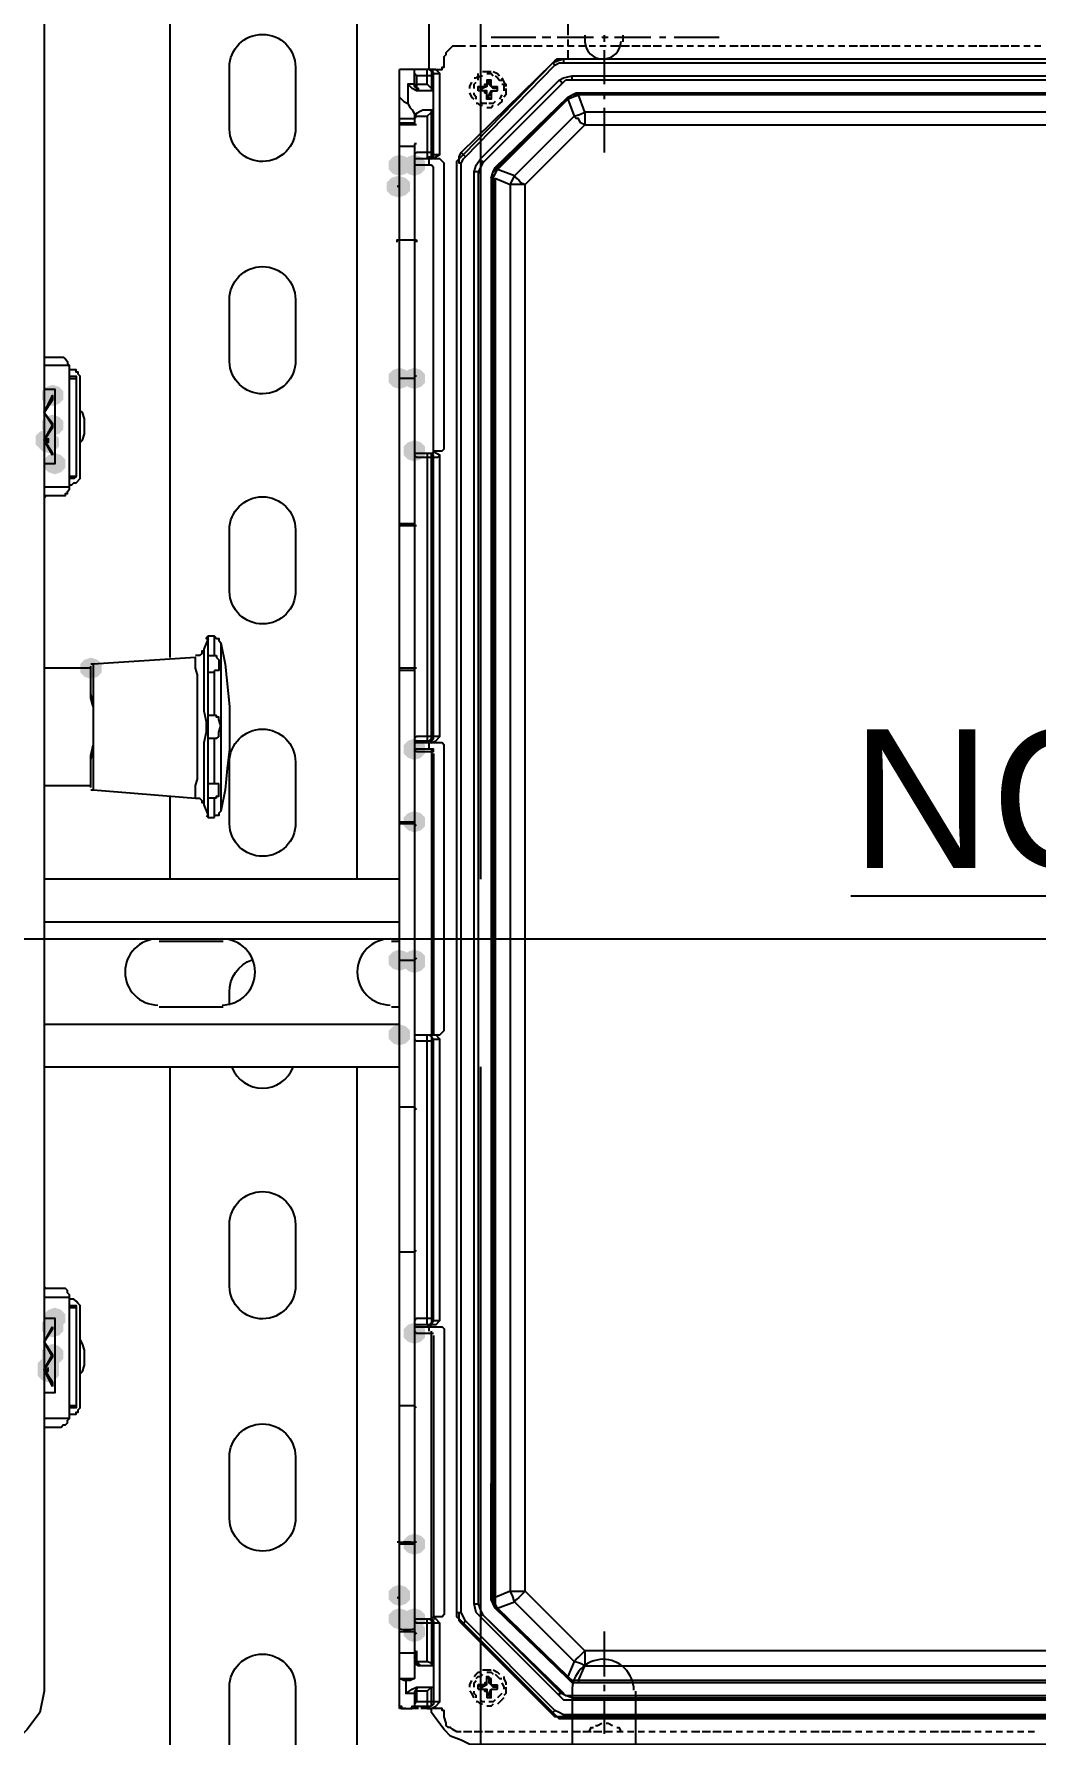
# Model space of a CAD drawing. Header units: feet. Extents: x -18 to 2540, y -48 to 1440.
# Drawn here: x 2078.627 to 2079.881, y 1384.544 to 1386.673 of the extents above; entities that cross this region are included whole.
import ezdxf
from ezdxf.enums import TextEntityAlignment as Align

# ---------------------------------------------------------------- set-up
doc = ezdxf.new("R2018")
doc.units = ezdxf.units.FT
doc.header["$MEASUREMENT"] = 0
for name, color, linetype in [('G-ANNO-TEXT', 1, 'Continuous'), ('PDF8_LP_OBJ-Hidden', 7, 'Continuous'), ('PDF8_LP_OBJ-Misc', 7, 'Continuous')]:
    doc.layers.add(name, color=color, linetype=linetype)
doc.styles.add('NEI-A', font='arial.ttf')

# ---------------------------------------------------------------- blocks, each defined once
blk = doc.blocks.new('DETAIL_TITLE')
at = {"style": 'NEI-A', "flags": 8}
blk.add_attdef('#', text='', height=0.25, dxfattribs=at).set_placement((0.5922, -0.5109), align=Align.MIDDLE_CENTER)
at = {"lineweight": 30, "flags": 104}
blk.add_attdef('DETAIL_TITLE', text='', height=0.25, dxfattribs=at).set_placement((0.9099, -0.52514), align=Align.BOTTOM_LEFT)
at = {"style": 'NEI-A'}
for tag, p in [('SCALE:', (0.93865, -0.73792)), ('1"_=_', (1.5474, -0.73792))]:
    blk.add_attdef(tag, text='', height=0.1094, dxfattribs=at).set_placement(p, align=Align.BOTTOM_LEFT)

msp = doc.modelspace()

# ---------------------------------------------------------------- hatches: boundary and pattern name
at = {"layer": 'PDF8_LP_OBJ-Misc', "transparency": 33554559}
for points in [[(2079.084073, 1386.521791), (2079.076072, 1386.519123), (2079.070737, 1386.513789), (2079.070737, 1386.503121), (2079.076072, 1386.497786), (2079.084073, 1386.495119), (2079.092075, 1386.497786), (2079.097409, 1386.503121), (2079.097409, 1386.513789), (2079.092075, 1386.519123)], [(2079.102743, 1386.521791), (2079.094742, 1386.519123), (2079.089408, 1386.513789), (2079.089408, 1386.503121), (2079.094742, 1386.497786), (2079.102743, 1386.495119), (2079.110745, 1386.497786), (2079.116079, 1386.503121), (2079.116079, 1386.513789), (2079.110745, 1386.519123)], [(2079.081406, 1386.495119), (2079.073405, 1386.492452), (2079.06807, 1386.487118), (2079.06807, 1386.476449), (2079.073405, 1386.471115), (2079.081406, 1386.468447), (2079.089408, 1386.471115), (2079.094742, 1386.476449), (2079.094742, 1386.487118), (2079.089408, 1386.492452)], [(2079.084073, 1386.495119), (2079.076072, 1386.492452), (2079.070737, 1386.487118), (2079.070737, 1386.476449), (2079.076072, 1386.471115), (2079.084073, 1386.468447), (2079.092075, 1386.471115), (2079.097409, 1386.476449), (2079.097409, 1386.487118), (2079.092075, 1386.492452)], [(2079.084073, 1386.255074), (2079.076072, 1386.252407), (2079.070737, 1386.247073), (2079.070737, 1386.236404), (2079.076072, 1386.23107), (2079.084073, 1386.228403), (2079.092075, 1386.23107), (2079.097409, 1386.236404), (2079.097409, 1386.247073), (2079.092075, 1386.252407)], [(2079.102743, 1386.255074), (2079.094742, 1386.252407), (2079.089408, 1386.247073), (2079.089408, 1386.236404), (2079.094742, 1386.23107), (2079.102743, 1386.228403), (2079.110745, 1386.23107), (2079.116079, 1386.236404), (2079.116079, 1386.247073), (2079.110745, 1386.252407)], [(2078.649922, 1386.233737), (2078.64192, 1386.23107), (2078.636586, 1386.225736), (2078.636586, 1386.215067), (2078.64192, 1386.209733), (2078.649922, 1386.207065), (2078.657923, 1386.209733), (2078.663257, 1386.215067), (2078.663257, 1386.225736), (2078.657923, 1386.23107)], [(2078.64192, 1386.177727), (2078.633919, 1386.175059), (2078.628584, 1386.169725), (2078.628584, 1386.159056), (2078.633919, 1386.153722), (2078.64192, 1386.151055), (2078.649922, 1386.153722), (2078.655256, 1386.159056), (2078.655256, 1386.169725), (2078.649922, 1386.175059)], [(2078.649922, 1386.196397), (2078.64192, 1386.19373), (2078.636586, 1386.188395), (2078.636586, 1386.177727), (2078.64192, 1386.172392), (2078.649922, 1386.169725), (2078.657923, 1386.172392), (2078.663257, 1386.177727), (2078.663257, 1386.188395), (2078.657923, 1386.19373)], [(2078.644587, 1386.175059), (2078.636586, 1386.172392), (2078.631251, 1386.167058), (2078.631251, 1386.156389), (2078.636586, 1386.151055), (2078.644587, 1386.148388), (2078.652589, 1386.151055), (2078.657923, 1386.156389), (2078.657923, 1386.167058), (2078.652589, 1386.172392)], [(2079.102743, 1386.164391), (2079.094742, 1386.161724), (2079.089408, 1386.156389), (2079.089408, 1386.145721), (2079.094742, 1386.140386), (2079.102743, 1386.137719), (2079.110745, 1386.140386), (2079.116079, 1386.145721), (2079.116079, 1386.156389), (2079.110745, 1386.161724)], [(2078.652589, 1386.148388), (2078.644587, 1386.145721), (2078.639253, 1386.140386), (2078.639253, 1386.129718), (2078.644587, 1386.124383), (2078.652589, 1386.121716), (2078.66059, 1386.124383), (2078.665925, 1386.129718), (2078.665925, 1386.140386), (2078.66059, 1386.145721)], [(2078.697931, 1385.89234), (2078.689929, 1385.889673), (2078.684595, 1385.884339), (2078.684595, 1385.87367), (2078.689929, 1385.868336), (2078.697931, 1385.865669), (2078.705932, 1385.868336), (2078.711266, 1385.87367), (2078.711266, 1385.884339), (2078.705932, 1385.889673)], [(2079.102743, 1385.790988), (2079.094742, 1385.788321), (2079.089408, 1385.782986), (2079.089408, 1385.772318), (2079.094742, 1385.766984), (2079.102743, 1385.764316), (2079.110745, 1385.766984), (2079.116079, 1385.772318), (2079.116079, 1385.782986), (2079.110745, 1385.788321)], [(2079.102743, 1385.700304), (2079.094742, 1385.697637), (2079.089408, 1385.692303), (2079.089408, 1385.681634), (2079.094742, 1385.6763), (2079.102743, 1385.673633), (2079.110745, 1385.6763), (2079.116079, 1385.681634), (2079.116079, 1385.692303), (2079.110745, 1385.697637)], [(2079.084073, 1385.526939), (2079.076072, 1385.524272), (2079.070737, 1385.518937), (2079.070737, 1385.508269), (2079.076072, 1385.502934), (2079.084073, 1385.500267), (2079.092075, 1385.502934), (2079.097409, 1385.508269), (2079.097409, 1385.518937), (2079.092075, 1385.524272)], [(2079.102743, 1385.526939), (2079.094742, 1385.524272), (2079.089408, 1385.518937), (2079.089408, 1385.508269), (2079.094742, 1385.502934), (2079.102743, 1385.500267), (2079.110745, 1385.502934), (2079.116079, 1385.508269), (2079.116079, 1385.518937), (2079.110745, 1385.524272)], [(2079.102743, 1385.524272), (2079.094742, 1385.521604), (2079.089408, 1385.51627), (2079.089408, 1385.505602), (2079.094742, 1385.500267), (2079.102743, 1385.4976), (2079.110745, 1385.500267), (2079.116079, 1385.505602), (2079.116079, 1385.51627), (2079.110745, 1385.521604)], [(2079.084073, 1385.433588), (2079.076072, 1385.430921), (2079.070737, 1385.425587), (2079.070737, 1385.414918), (2079.076072, 1385.409584), (2079.084073, 1385.406916), (2079.092075, 1385.409584), (2079.097409, 1385.414918), (2079.097409, 1385.425587), (2079.092075, 1385.430921)], [(2078.652589, 1385.078855), (2078.644587, 1385.076188), (2078.639253, 1385.070854), (2078.639253, 1385.060185), (2078.644587, 1385.054851), (2078.652589, 1385.052184), (2078.66059, 1385.054851), (2078.665925, 1385.060185), (2078.665925, 1385.070854), (2078.66059, 1385.076188)], [(2078.649922, 1385.068187), (2078.64192, 1385.06552), (2078.636586, 1385.060185), (2078.636586, 1385.049517), (2078.64192, 1385.044182), (2078.649922, 1385.041515), (2078.657923, 1385.044182), (2078.663257, 1385.049517), (2078.663257, 1385.060185), (2078.657923, 1385.06552)], [(2079.102743, 1385.060185), (2079.094742, 1385.057518), (2079.089408, 1385.052184), (2079.089408, 1385.041515), (2079.094742, 1385.036181), (2079.102743, 1385.033514), (2079.110745, 1385.036181), (2079.116079, 1385.041515), (2079.116079, 1385.052184), (2079.110745, 1385.057518)], [(2078.649922, 1385.033514), (2078.64192, 1385.030846), (2078.636586, 1385.025512), (2078.636586, 1385.014844), (2078.64192, 1385.009509), (2078.649922, 1385.006842), (2078.657923, 1385.009509), (2078.663257, 1385.014844), (2078.663257, 1385.025512), (2078.657923, 1385.030846)], [(2078.644587, 1385.017511), (2078.636586, 1385.014844), (2078.631251, 1385.009509), (2078.631251, 1384.998841), (2078.636586, 1384.993506), (2078.644587, 1384.990839), (2078.652589, 1384.993506), (2078.657923, 1384.998841), (2078.657923, 1385.009509), (2078.652589, 1385.014844)], [(2078.644587, 1385.012176), (2078.636586, 1385.009509), (2078.631251, 1385.004175), (2078.631251, 1384.993506), (2078.636586, 1384.988172), (2078.644587, 1384.985505), (2078.652589, 1384.988172), (2078.657923, 1384.993506), (2078.657923, 1385.004175), (2078.652589, 1385.009509)], [(2079.102743, 1384.796136), (2079.094742, 1384.793469), (2079.089408, 1384.788135), (2079.089408, 1384.777466), (2079.094742, 1384.772132), (2079.102743, 1384.769465), (2079.110745, 1384.772132), (2079.116079, 1384.777466), (2079.116079, 1384.788135), (2079.110745, 1384.793469)], [(2079.084073, 1384.732124), (2079.076072, 1384.729457), (2079.070737, 1384.724123), (2079.070737, 1384.713454), (2079.076072, 1384.70812), (2079.084073, 1384.705453), (2079.092075, 1384.70812), (2079.097409, 1384.713454), (2079.097409, 1384.724123), (2079.092075, 1384.729457)], [(2079.084073, 1384.702785), (2079.076072, 1384.700118), (2079.070737, 1384.694784), (2079.070737, 1384.684115), (2079.076072, 1384.678781), (2079.084073, 1384.676114), (2079.092075, 1384.678781), (2079.097409, 1384.684115), (2079.097409, 1384.694784), (2079.092075, 1384.700118)], [(2079.102743, 1384.702785), (2079.094742, 1384.700118), (2079.089408, 1384.694784), (2079.089408, 1384.684115), (2079.094742, 1384.678781), (2079.102743, 1384.676114), (2079.110745, 1384.678781), (2079.116079, 1384.684115), (2079.116079, 1384.694784), (2079.110745, 1384.700118)], [(2079.102743, 1384.686782), (2079.094742, 1384.684115), (2079.089408, 1384.678781), (2079.089408, 1384.668112), (2079.094742, 1384.662778), (2079.102743, 1384.660111), (2079.110745, 1384.662778), (2079.116079, 1384.668112), (2079.116079, 1384.678781), (2079.110745, 1384.684115)]]:
    msp.add_hatch(color=256, dxfattribs=at).paths.add_polyline_path(points)

# ---------------------------------------------------------------- linework, layer by layer
at = {"color": 1}
for points in [[(2078.82189, 1394.026875), (2078.87662, 1393.847166), (2079.194576, 1393.70392), (2079.752302, 1393.852375), (2080.375182, 1393.993017), (2080.854723, 1393.933114), (2081.162254, 1393.263764), (2081.193833, 1392.580467), (2081.193909, 1391.554427), (2081.18071, 1389.578625), (2081.17407, 1387.539508), (2081.113792, 1386.481976), (2081.011185, 1386.187473)], [(2078.914954, 1394.023798), (2078.96714, 1393.847786), (2079.215024, 1393.776078), (2079.580328, 1393.828229), (2080.056527, 1393.912976), (2080.46097, 1393.965128), (2080.695808, 1393.984685), (2080.89803, 1393.939052), (2081.015449, 1393.776078), (2081.080682, 1393.430572), (2081.119822, 1391.976842), (2081.118463, 1390.35157), (2081.128802, 1387.971109), (2081.191396, 1386.897286), (2081.11837, 1386.459416), (2081.003614, 1386.209205), (2080.992305, 1386.209241)]]:
    msp.add_spline(points, degree=3, dxfattribs=at)
at = {"layer": 'PDF8_LP_OBJ-Hidden', "lineweight": 25}
for p, q in [((2079.193427, 1386.601806), (2079.182758, 1386.601806)), ((2079.193427, 1384.606768), (2079.182758, 1384.606768)), ((2079.198761, 1384.614769), (2079.193427, 1384.614769)), ((2079.193427, 1384.601433), (2079.193427, 1384.590765)), ((2079.196094, 1384.617436), (2079.196094, 1384.609435)), ((2079.198761, 1384.590765), (2079.198761, 1384.601433))]:
    msp.add_line(p, q, dxfattribs=at)
for points in [[(2079.337454, 1386.716494), (2079.324118, 1386.716494), (2079.316116, 1386.713826), (2079.310782, 1386.711159), (2079.305448, 1386.705825), (2079.300114, 1386.700491), (2079.297446, 1386.695156), (2079.294779, 1386.687155), (2079.294779, 1386.671152)], [(2079.294779, 1386.665817), (2079.294779, 1386.657816), (2079.302781, 1386.657816)], [(2079.121414, 1386.628477), (2079.137417, 1386.628477), (2079.137417, 1386.631144), (2079.140084, 1386.631144), (2079.140084, 1386.64448), (2079.142751, 1386.647147), (2079.142751, 1386.649814), (2079.148085, 1386.655149), (2079.150752, 1386.657816), (2079.166755, 1386.657816)], [(2079.17209, 1386.657816), (2079.180091, 1386.657816)], [(2079.185426, 1386.657816), (2079.193427, 1386.657816)], [(2079.198761, 1386.657816), (2079.20943, 1386.657816)], [(2079.212097, 1386.657816), (2079.222766, 1386.657816)], [(2079.225433, 1386.657816), (2079.236102, 1386.657816)], [(2079.238769, 1386.657816), (2079.249437, 1386.657816)], [(2079.252105, 1386.657816), (2079.262773, 1386.657816)], [(2079.268108, 1386.657816), (2079.276109, 1386.657816)], [(2079.281443, 1386.657816), (2079.289445, 1386.657816)], [(2079.294779, 1386.652482), (2079.294779, 1386.641813)], [(2079.308115, 1386.657816), (2079.316116, 1386.657816)], [(2079.321451, 1386.657816), (2079.329452, 1386.657816)], [(2079.334787, 1386.657816), (2079.342788, 1386.657816)], [(2079.348122, 1386.657816), (2079.358791, 1386.657816)], [(2079.361458, 1386.657816), (2079.372127, 1386.657816)], [(2079.374794, 1386.657816), (2079.385463, 1386.657816)], [(2079.38813, 1386.657816), (2079.398799, 1386.657816)], [(2079.401466, 1386.657816), (2079.412134, 1386.657816)], [(2079.417469, 1386.657816), (2079.42547, 1386.657816)], [(2079.430805, 1386.657816), (2079.438806, 1386.657816)], [(2079.44414, 1386.657816), (2079.452142, 1386.657816)], [(2079.457476, 1386.657816), (2079.465478, 1386.657816)], [(2079.470812, 1386.657816), (2079.478813, 1386.657816)], [(2079.484148, 1386.657816), (2079.492149, 1386.657816)], [(2079.497484, 1386.657816), (2079.508152, 1386.657816)], [(2079.510819, 1386.657816), (2079.521488, 1386.657816)], [(2079.524155, 1386.657816), (2079.534824, 1386.657816)], [(2079.537491, 1386.657816), (2079.54816, 1386.657816)], [(2079.550827, 1386.657816), (2079.561495, 1386.657816)], [(2079.56683, 1386.657816), (2079.574831, 1386.657816)], [(2079.580166, 1386.657816), (2079.588167, 1386.657816)], [(2079.593501, 1386.657816), (2079.601503, 1386.657816)], [(2079.606837, 1386.657816), (2079.614839, 1386.657816)], [(2079.620173, 1386.657816), (2079.628175, 1386.657816)], [(2079.633509, 1386.657816), (2079.64151, 1386.657816)], [(2079.646845, 1386.657816), (2079.657513, 1386.657816)], [(2079.660181, 1386.657816), (2079.670849, 1386.657816)], [(2079.673516, 1386.657816), (2079.684185, 1386.657816)], [(2079.686852, 1386.657816), (2079.697521, 1386.657816)], [(2079.700188, 1386.657816), (2079.710857, 1386.657816)], [(2079.716191, 1386.657816), (2079.724192, 1386.657816)], [(2079.729527, 1386.657816), (2079.737528, 1386.657816)], [(2079.742863, 1386.657816), (2079.750864, 1386.657816)], [(2079.756198, 1386.657816), (2079.7642, 1386.657816)], [(2079.769534, 1386.657816), (2079.777536, 1386.657816)], [(2079.78287, 1386.657816), (2079.790872, 1386.657816)], [(2079.796206, 1386.657816), (2079.806874, 1386.657816)], [(2079.809542, 1386.657816), (2079.82021, 1386.657816)], [(2079.822877, 1386.657816), (2079.833546, 1386.657816)], [(2079.836213, 1386.657816), (2079.846882, 1386.657816)], [(2079.849549, 1386.657816), (2079.860218, 1386.657816)], [(2079.865552, 1386.657816), (2079.873554, 1386.657816)], [(2079.878888, 1386.657816), (2079.886889, 1386.657816)], [(2079.177424, 1386.617809), (2079.180091, 1386.617809), (2079.182758, 1386.620476), (2079.182758, 1386.623143)], [(2079.188093, 1386.62581), (2079.198761, 1386.62581)], [(2079.193427, 1386.623143), (2079.198761, 1386.623143), (2079.201428, 1386.620476)], [(2079.201428, 1386.62581), (2079.206763, 1386.623143), (2079.20943, 1386.620476)], [(2079.17209, 1386.604473), (2079.17209, 1386.60714), (2079.174757, 1386.612474)], [(2079.177424, 1386.604473), (2079.177424, 1386.609807), (2079.180091, 1386.612474)], [(2079.182758, 1386.615141), (2079.182758, 1386.617809), (2079.185426, 1386.620476), (2079.188093, 1386.620476)], [(2079.182758, 1386.60714), (2079.193427, 1386.60714), (2079.188093, 1386.604473), (2079.188093, 1386.60714)], [(2079.182758, 1386.601806), (2079.182758, 1386.60714), (2079.185426, 1386.604473), (2079.188093, 1386.604473)], [(2079.185426, 1386.601806), (2079.185426, 1386.604473)], [(2079.19076, 1386.60714), (2079.19076, 1386.609807), (2079.193427, 1386.609807)], [(2079.198761, 1386.591137), (2079.193427, 1386.591137), (2079.193427, 1386.601806), (2079.19076, 1386.599138), (2079.193427, 1386.599138)], [(2079.19076, 1386.599138), (2079.19076, 1386.601806)], [(2079.201428, 1386.60714), (2079.201428, 1386.604473), (2079.198761, 1386.60714), (2079.198761, 1386.615141), (2079.193427, 1386.615141), (2079.193427, 1386.60714)], [(2079.196094, 1386.615141), (2079.196094, 1386.609807)], [(2079.198761, 1386.609807), (2079.196094, 1386.609807), (2079.198761, 1386.60714), (2079.206763, 1386.60714)], [(2079.198761, 1386.601806), (2079.198761, 1386.591137), (2079.196094, 1386.593804), (2079.196094, 1386.596471)], [(2079.198761, 1386.601806), (2079.196094, 1386.596471), (2079.198761, 1386.596471)], [(2079.198761, 1386.601806), (2079.206763, 1386.601806)], [(2079.201428, 1386.601806), (2079.198761, 1386.599138)], [(2079.206763, 1386.604473), (2079.201428, 1386.604473)], [(2079.204096, 1386.620476), (2079.206763, 1386.617809), (2079.20943, 1386.615141), (2079.212097, 1386.615141)], [(2079.206763, 1386.601806), (2079.206763, 1386.60714)], [(2079.212097, 1386.617809), (2079.214764, 1386.612474), (2079.217431, 1386.609807), (2079.217431, 1386.60714)], [(2079.212097, 1386.609807), (2079.214764, 1386.609807), (2079.214764, 1386.601806)], [(2079.217431, 1386.604473), (2079.217431, 1386.596471), (2079.214764, 1386.593804)], [(2079.177424, 1386.591137), (2079.174757, 1386.593804), (2079.17209, 1386.599138)], [(2079.180091, 1386.591137), (2079.180091, 1386.593804), (2079.177424, 1386.596471), (2079.177424, 1386.599138)], [(2079.188093, 1386.583135), (2079.185426, 1386.583135), (2079.182758, 1386.585803), (2079.180091, 1386.585803)], [(2079.193427, 1386.585803), (2079.188093, 1386.585803), (2079.185426, 1386.58847)], [(2079.196094, 1386.593804), (2079.193427, 1386.593804)], [(2079.201428, 1386.583135), (2079.198761, 1386.580468), (2079.193427, 1386.580468)], [(2079.204096, 1386.58847), (2079.201428, 1386.585803), (2079.196094, 1386.585803)], [(2079.212097, 1386.591137), (2079.212097, 1386.58847), (2079.20943, 1386.585803), (2079.206763, 1386.583135)], [(2079.212097, 1386.596471), (2079.20943, 1386.591137)], [(2079.177424, 1384.617436), (2079.180091, 1384.620103), (2079.182758, 1384.622771), (2079.185426, 1384.622771)], [(2079.188093, 1384.625438), (2079.198761, 1384.625438)], [(2079.193427, 1384.622771), (2079.198761, 1384.622771), (2079.201428, 1384.620103)], [(2079.201428, 1384.625438), (2079.206763, 1384.622771), (2079.20943, 1384.620103)], [(2079.17209, 1384.6041), (2079.17209, 1384.606768), (2079.174757, 1384.612102)], [(2079.177424, 1384.6041), (2079.177424, 1384.609435), (2079.180091, 1384.612102)], [(2079.180091, 1384.614769), (2079.182758, 1384.617436), (2079.185426, 1384.617436), (2079.188093, 1384.620103)], [(2079.182758, 1384.601433), (2079.182758, 1384.606768), (2079.185426, 1384.6041)], [(2079.182758, 1384.601433), (2079.193427, 1384.601433), (2079.19076, 1384.598766), (2079.193427, 1384.598766)], [(2079.185426, 1384.601433), (2079.185426, 1384.6041), (2079.188093, 1384.6041)], [(2079.193427, 1384.606768), (2079.188093, 1384.6041), (2079.188093, 1384.606768), (2079.19076, 1384.606768)], [(2079.193427, 1384.609435), (2079.19076, 1384.609435), (2079.19076, 1384.606768)], [(2079.19076, 1384.598766), (2079.19076, 1384.601433)], [(2079.193427, 1384.606768), (2079.193427, 1384.617436), (2079.196094, 1384.617436)], [(2079.198761, 1384.609435), (2079.196094, 1384.609435), (2079.198761, 1384.606768), (2079.206763, 1384.606768)], [(2079.198761, 1384.596099), (2079.196094, 1384.596099), (2079.198761, 1384.601433)], [(2079.201428, 1384.606768), (2079.201428, 1384.6041), (2079.198761, 1384.606768), (2079.198761, 1384.614769)], [(2079.198761, 1384.601433), (2079.206763, 1384.601433)], [(2079.206763, 1384.6041), (2079.201428, 1384.6041)], [(2079.204096, 1384.620103), (2079.206763, 1384.617436), (2079.20943, 1384.614769), (2079.212097, 1384.614769)], [(2079.206763, 1384.601433), (2079.206763, 1384.606768)], [(2079.212097, 1384.609435), (2079.214764, 1384.6041), (2079.214764, 1384.601433)], [(2079.214764, 1384.617436), (2079.214764, 1384.614769), (2079.217431, 1384.609435), (2079.217431, 1384.606768)], [(2079.217431, 1384.6041), (2079.217431, 1384.596099), (2079.214764, 1384.593432)], [(2079.177424, 1384.590765), (2079.174757, 1384.596099), (2079.17209, 1384.598766)], [(2079.180091, 1384.590765), (2079.180091, 1384.593432), (2079.177424, 1384.596099), (2079.177424, 1384.598766)], [(2079.188093, 1384.582763), (2079.185426, 1384.582763), (2079.182758, 1384.58543), (2079.180091, 1384.58543)], [(2079.19076, 1384.58543), (2079.188093, 1384.58543), (2079.185426, 1384.588097)], [(2079.196094, 1384.596099), (2079.196094, 1384.593432), (2079.198761, 1384.590765), (2079.193427, 1384.590765)], [(2079.196094, 1384.593432), (2079.193427, 1384.593432)], [(2079.201428, 1384.582763), (2079.198761, 1384.580096), (2079.193427, 1384.580096)], [(2079.204096, 1384.588097), (2079.201428, 1384.58543), (2079.196094, 1384.58543)], [(2079.212097, 1384.596099), (2079.206763, 1384.590765)], [(2079.214764, 1384.590765), (2079.212097, 1384.588097), (2079.206763, 1384.582763)], [(2079.092075, 1384.577429), (2079.084073, 1384.577429)], [(2079.108078, 1384.577429), (2079.097409, 1384.577429)], [(2079.121414, 1384.577429), (2079.110745, 1384.577429)], [(2079.161421, 1384.54809), (2079.156087, 1384.54809), (2079.150752, 1384.550757), (2079.148085, 1384.553424), (2079.145418, 1384.553424), (2079.142751, 1384.556091), (2079.142751, 1384.558759), (2079.140084, 1384.56676), (2079.140084, 1384.574762), (2079.137417, 1384.574762), (2079.137417, 1384.577429), (2079.124081, 1384.577429)], [(2079.329452, 1384.556091), (2079.332119, 1384.556091), (2079.337454, 1384.558759)], [(2079.342788, 1384.558759), (2079.345455, 1384.558759), (2079.35079, 1384.556091)], [(2079.174757, 1384.54809), (2079.164088, 1384.54809)], [(2079.188093, 1384.54809), (2079.177424, 1384.54809)], [(2079.201428, 1384.54809), (2079.19076, 1384.54809)], [(2079.214764, 1384.54809), (2079.206763, 1384.54809)], [(2079.2281, 1384.54809), (2079.220099, 1384.54809)], [(2079.241436, 1384.54809), (2079.233434, 1384.54809)], [(2079.254772, 1384.54809), (2079.24677, 1384.54809)], [(2079.268108, 1384.54809), (2079.260106, 1384.54809)], [(2079.281443, 1384.54809), (2079.273442, 1384.54809)], [(2079.294779, 1384.54809), (2079.286778, 1384.54809)], [(2079.310782, 1384.54809), (2079.300114, 1384.54809)], [(2079.324118, 1384.54809), (2079.313449, 1384.54809)], [(2079.321451, 1384.54809), (2079.324118, 1384.553424), (2079.326785, 1384.553424)], [(2079.337454, 1384.54809), (2079.326785, 1384.54809)], [(2079.35079, 1384.54809), (2079.340121, 1384.54809)], [(2079.356124, 1384.553424), (2079.358791, 1384.553424), (2079.361458, 1384.54809)], [(2079.364125, 1384.54809), (2079.356124, 1384.54809)], [(2079.377461, 1384.54809), (2079.36946, 1384.54809)], [(2079.390797, 1384.54809), (2079.382796, 1384.54809)], [(2079.404133, 1384.54809), (2079.396131, 1384.54809)], [(2079.417469, 1384.54809), (2079.409467, 1384.54809)], [(2079.430805, 1384.54809), (2079.422803, 1384.54809)], [(2079.44414, 1384.54809), (2079.436139, 1384.54809)], [(2079.460143, 1384.54809), (2079.449475, 1384.54809)], [(2079.473479, 1384.54809), (2079.46281, 1384.54809)], [(2079.486815, 1384.54809), (2079.476146, 1384.54809)], [(2079.500151, 1384.54809), (2079.489482, 1384.54809)], [(2079.513487, 1384.54809), (2079.505485, 1384.54809)], [(2079.526822, 1384.54809), (2079.518821, 1384.54809)], [(2079.540158, 1384.54809), (2079.532157, 1384.54809)], [(2079.553494, 1384.54809), (2079.545493, 1384.54809)], [(2079.56683, 1384.54809), (2079.558828, 1384.54809)], [(2079.580166, 1384.54809), (2079.572164, 1384.54809)], [(2079.593501, 1384.54809), (2079.5855, 1384.54809)], [(2079.609504, 1384.54809), (2079.598836, 1384.54809)], [(2079.62284, 1384.54809), (2079.612172, 1384.54809)], [(2079.636176, 1384.54809), (2079.625507, 1384.54809)], [(2079.649512, 1384.54809), (2079.638843, 1384.54809)], [(2079.662848, 1384.54809), (2079.654846, 1384.54809)], [(2079.676184, 1384.54809), (2079.668182, 1384.54809)], [(2079.689519, 1384.54809), (2079.681518, 1384.54809)], [(2079.702855, 1384.54809), (2079.694854, 1384.54809)], [(2079.716191, 1384.54809), (2079.708189, 1384.54809)], [(2079.729527, 1384.54809), (2079.721525, 1384.54809)], [(2079.742863, 1384.54809), (2079.734861, 1384.54809)], [(2079.758866, 1384.54809), (2079.748197, 1384.54809)], [(2079.772201, 1384.54809), (2079.761533, 1384.54809)], [(2079.785537, 1384.54809), (2079.774869, 1384.54809)], [(2079.798873, 1384.54809), (2079.788204, 1384.54809)], [(2079.812209, 1384.54809), (2079.804207, 1384.54809)], [(2079.825545, 1384.54809), (2079.817543, 1384.54809)], [(2079.83888, 1384.54809), (2079.830879, 1384.54809)], [(2079.852216, 1384.54809), (2079.844215, 1384.54809)], [(2079.865552, 1384.54809), (2079.857551, 1384.54809)], [(2079.878888, 1384.54809), (2079.870886, 1384.54809)]]:
    msp.add_lwpolyline(points, dxfattribs=at)
at = {"layer": 'PDF8_LP_OBJ-Misc', "lineweight": 25}
for p, q in [((2079.084073, 1384.577429), (2079.084073, 1386.628477)), ((2079.129415, 1386.628477), (2079.084073, 1386.628477)), ((2079.124081, 1386.62581), (2079.124081, 1386.601806)), ((2079.281443, 1386.641813), (2080.849735, 1386.641813)), ((2080.839067, 1386.615141), (2079.292112, 1386.615141)), ((2079.105411, 1386.559131), (2079.084073, 1386.559131)), ((2079.156087, 1384.692117), (2079.156087, 1386.513789)), ((2078.649922, 1386.185728), (2078.649922, 1386.180394)), ((2079.118746, 1386.148388), (2079.118746, 1385.785654)), ((2078.844625, 1385.895007), (2078.855293, 1385.895007)), ((2078.852626, 1385.820327), (2078.852626, 1385.876337)), ((2078.855293, 1385.790988), (2078.844625, 1385.790988)), ((2078.697931, 1385.729643), (2078.697931, 1385.769651)), ((2078.855293, 1385.716307), (2078.844625, 1385.716307)), ((2079.129415, 1385.057518), (2079.102743, 1385.057518)), ((2079.124081, 1384.686782), (2079.124081, 1384.630772)), ((2079.124081, 1384.580096), (2079.124081, 1384.6041)), ((2079.118746, 1384.598766), (2079.118746, 1384.577429))]:
    msp.add_line(p, q, dxfattribs=at)
for points in [[(2078.796616, 1388.220774), (2078.796616, 1385.89234)], [(2079.031326, 1385.614955), (2079.031326, 1388.220774)], [(2078.639253, 1386.740498), (2078.639253, 1384.598766), (2078.633919, 1384.572094), (2078.617916, 1384.550757), (2078.609914, 1384.542756), (2078.596578, 1384.537421), (2078.58591, 1384.532087), (2076.79891, 1384.532087), (2076.788242, 1384.537421), (2076.774906, 1384.542756), (2076.766905, 1384.550757), (2076.758903, 1384.561426), (2076.750902, 1384.572094), (2076.750902, 1384.577429)], [(2079.121414, 1386.628477), (2079.121414, 1386.740498)], [(2081.012432, 1386.740498), (2081.012432, 1384.598766), (2081.007098, 1384.572094), (2080.991095, 1384.550757), (2080.983093, 1384.542756), (2080.969758, 1384.537421), (2080.959089, 1384.532087), (2079.17209, 1384.532087), (2079.161421, 1384.537421), (2079.148085, 1384.542756), (2079.140084, 1384.550757), (2079.132082, 1384.561426), (2079.124081, 1384.572094), (2079.124081, 1384.577429)], [(2079.186021, 1385.614955), (2079.186021, 1386.740498)], [(2079.254772, 1386.668485), (2079.198761, 1386.668485)], [(2079.273442, 1386.668485), (2079.262773, 1386.668485)], [(2079.326785, 1386.668485), (2079.281443, 1386.668485)], [(2079.345455, 1386.668485), (2079.337454, 1386.668485)], [(2079.340121, 1386.671152), (2079.340121, 1386.66315)], [(2079.398799, 1386.668485), (2079.353457, 1386.668485)], [(2079.364125, 1386.66315), (2079.364125, 1386.671152)], [(2079.417469, 1386.668485), (2079.409467, 1386.668485)], [(2079.484148, 1386.668485), (2079.428137, 1386.668485)], [(2079.340121, 1386.652482), (2079.340121, 1386.609807)], [(2079.108078, 1386.601806), (2079.108078, 1386.604473), (2079.105411, 1386.604473), (2079.102743, 1386.60714), (2079.102743, 1386.628477)], [(2079.105411, 1386.620476), (2079.102743, 1386.623143)], [(2079.105411, 1386.609807), (2079.118746, 1386.609807), (2079.118746, 1386.628477)], [(2079.121414, 1386.628477), (2079.124081, 1386.62581)], [(2079.124081, 1386.628477), (2079.126748, 1386.623143), (2079.124081, 1386.620476)], [(2079.124081, 1386.516456), (2079.129415, 1386.519123), (2079.134749, 1386.521791), (2079.134749, 1386.623143)], [(2079.126748, 1386.519123), (2079.126748, 1386.623143), (2079.134749, 1386.623143), (2079.129415, 1386.628477)], [(2079.161421, 1386.511122), (2079.164088, 1386.516456), (2079.166755, 1386.519123), (2079.278776, 1386.633811), (2079.284111, 1386.636479), (2080.847068, 1386.636479), (2080.852402, 1386.633811), (2080.85507, 1386.633811), (2080.85507, 1386.636479), (2080.849735, 1386.639146), (2080.841734, 1386.641813)], [(2079.166755, 1386.519123), (2079.161421, 1386.524458), (2079.276109, 1386.636479), (2079.164088, 1386.521791)], [(2079.278776, 1386.633811), (2079.276109, 1386.636479), (2079.281443, 1386.639146), (2079.289445, 1386.641813), (2079.289445, 1386.636479)], [(2079.276109, 1386.636479), (2079.278776, 1386.639146), (2079.281443, 1386.641813)], [(2079.102743, 1386.609807), (2079.094742, 1386.609807), (2079.094742, 1386.585803)], [(2079.126748, 1386.601806), (2079.105411, 1386.601806), (2079.100076, 1386.604473), (2079.094742, 1386.609807)], [(2079.105411, 1386.60714), (2079.102743, 1386.609807)], [(2079.105411, 1386.620476), (2079.105411, 1386.604473), (2079.108078, 1386.601806)], [(2079.124081, 1386.620476), (2079.105411, 1386.620476)], [(2079.124081, 1386.604473), (2079.118746, 1386.609807)], [(2079.300114, 1384.590765), (2079.292112, 1384.593432), (2079.286778, 1384.596099), (2079.284111, 1384.596099), (2079.284111, 1384.593432), (2079.180091, 1384.697451), (2079.177424, 1384.70812), (2079.177424, 1386.500453), (2079.180091, 1386.508455), (2079.185426, 1386.516456), (2079.284111, 1386.615141), (2079.289445, 1386.617809), (2079.300114, 1386.620476), (2080.831065, 1386.620476)], [(2079.286778, 1386.609807), (2079.188093, 1386.511122)], [(2079.284111, 1386.615141), (2079.286778, 1386.612474), (2079.286778, 1386.609807), (2079.292112, 1386.615141)], [(2079.300114, 1386.615141), (2079.300114, 1386.620476)], [(2079.084073, 1386.593804), (2079.08674, 1386.591137), (2079.089408, 1386.58847), (2079.094742, 1386.585803), (2079.097409, 1386.580468), (2079.100076, 1386.577801), (2079.102743, 1386.572467), (2079.102743, 1386.559131)], [(2080.836399, 1386.591137), (2080.831065, 1386.593804), (2080.831065, 1386.596471), (2079.300114, 1386.596471), (2079.294779, 1386.591137), (2079.300114, 1386.593804), (2079.308115, 1386.596471), (2079.305448, 1386.599138), (2080.825731, 1386.599138), (2080.825731, 1386.596471), (2080.831065, 1386.593804)], [(2079.294779, 1386.593804), (2079.300114, 1386.596471), (2079.305448, 1386.599138)], [(2080.825731, 1386.596471), (2080.815062, 1386.575134), (2079.316116, 1386.575134), (2079.308115, 1386.596471)], [(2079.340121, 1386.599138), (2079.340121, 1386.591137)], [(2079.340121, 1386.580468), (2079.340121, 1386.524458)], [(2079.084073, 1386.567132), (2079.102743, 1386.567132)], [(2079.084073, 1386.561798), (2079.102743, 1386.561798)], [(2079.102743, 1386.572467), (2079.113412, 1386.577801), (2079.126748, 1386.577801)], [(2079.102743, 1386.567132), (2079.105411, 1386.5698), (2079.118746, 1386.5698), (2079.124081, 1386.575134)], [(2079.105411, 1386.572467), (2079.102743, 1386.5698)], [(2079.118746, 1386.5698), (2079.118746, 1386.516456), (2079.121414, 1386.519123), (2079.126748, 1386.519123)], [(2079.124081, 1386.516456), (2079.124081, 1386.577801)], [(2079.102743, 1386.535126), (2079.102743, 1384.614769), (2079.097409, 1384.612102), (2079.089408, 1384.612102), (2079.084073, 1384.614769), (2079.102743, 1384.614769)], [(2079.084073, 1386.532459), (2079.102743, 1386.532459)], [(2079.105411, 1386.535126), (2079.102743, 1386.535126)], [(2079.124081, 1386.524458), (2079.105411, 1386.524458), (2079.102743, 1386.521791)], [(2079.124081, 1385.785654), (2079.129415, 1385.788321), (2079.134749, 1385.793655), (2079.134749, 1386.145721), (2079.129415, 1386.148388), (2079.126748, 1386.151055), (2079.137417, 1386.151055), (2079.140084, 1386.153722), (2079.140084, 1386.511122), (2079.137417, 1386.513789), (2079.134749, 1386.516456), (2079.102743, 1386.516456)], [(2079.121414, 1386.508455), (2079.121414, 1386.516456)], [(2079.124081, 1386.524458), (2079.126748, 1386.521791), (2079.134749, 1386.521791)], [(2079.156087, 1386.513789), (2079.158754, 1386.516456)], [(2079.158754, 1386.519123), (2079.161421, 1386.524458)], [(2079.158754, 1386.516456), (2079.164088, 1386.521791)], [(2079.185426, 1386.516456), (2079.185426, 1386.513789), (2079.188093, 1386.513789), (2079.188093, 1386.511122), (2079.185426, 1386.505788), (2079.182758, 1386.500453), (2079.177424, 1386.500453)], [(2079.102743, 1386.148388), (2079.126748, 1386.148388), (2079.126748, 1386.505788), (2079.124081, 1386.508455), (2079.102743, 1386.508455)], [(2079.185426, 1386.505788), (2079.182758, 1386.497786)], [(2079.182758, 1386.497786), (2079.182758, 1384.70812), (2079.185426, 1384.700118)], [(2079.198761, 1386.492452), (2079.201428, 1386.500453), (2079.204096, 1386.505788)], [(2079.201428, 1386.492452), (2079.204096, 1386.497786), (2079.206763, 1386.503121), (2079.206763, 1386.505788), (2079.204096, 1386.503121), (2079.204096, 1386.497786), (2079.201428, 1386.495119), (2079.201428, 1384.710787), (2079.204096, 1384.70812)], [(2079.084073, 1386.481783), (2079.081406, 1386.481783)], [(2079.198761, 1386.492452), (2079.198761, 1384.713454), (2079.201428, 1386.460446)], [(2079.204096, 1386.492452), (2079.222766, 1386.48445), (2079.222766, 1384.724123), (2079.204096, 1384.716121)], [(2079.204096, 1386.492452), (2079.204096, 1384.705453), (2079.206763, 1384.702785), (2079.204096, 1384.70812)], [(2079.081406, 1386.412437), (2079.081406, 1386.415104), (2079.105411, 1386.415104)], [(2079.105411, 1386.415104), (2079.105411, 1386.412437)], [(2078.639253, 1386.26841), (2078.663257, 1386.26841), (2078.665925, 1386.265743), (2078.668592, 1386.263076), (2078.668592, 1386.260409), (2078.671259, 1386.257742)], [(2078.639253, 1386.095045), (2078.665925, 1386.095045), (2078.665925, 1386.097712), (2078.668592, 1386.097712), (2078.668592, 1386.100379), (2078.671259, 1386.103046), (2078.671259, 1386.257742), (2078.639253, 1386.257742)], [(2078.671259, 1386.10838), (2078.673926, 1386.10838), (2078.676593, 1386.111048), (2078.67926, 1386.111048), (2078.684595, 1386.116382), (2078.684595, 1386.244406), (2078.681928, 1386.247073), (2078.681928, 1386.24974), (2078.67926, 1386.24974), (2078.67926, 1386.252407), (2078.671259, 1386.252407)], [(2078.671259, 1386.244406), (2078.67926, 1386.244406), (2078.67926, 1386.119049), (2078.676593, 1386.116382), (2078.671259, 1386.116382)], [(2078.671259, 1386.241739), (2078.67926, 1386.241739)], [(2079.102743, 1386.241739), (2079.084073, 1386.241739)], [(2079.105411, 1386.244406), (2079.102743, 1386.244406)], [(2078.639253, 1386.228403), (2078.652589, 1386.228403), (2078.652589, 1386.135052), (2078.639253, 1386.135052)], [(2078.639253, 1386.199064), (2078.649922, 1386.220401), (2078.649922, 1386.215067), (2078.639253, 1386.199064), (2078.649922, 1386.185728)], [(2078.649922, 1386.183061), (2078.639253, 1386.199064)], [(2078.684595, 1386.161724), (2078.687262, 1386.164391), (2078.689929, 1386.172392), (2078.689929, 1386.191062), (2078.687262, 1386.199064), (2078.684595, 1386.201731)], [(2078.639253, 1386.164391), (2078.649922, 1386.183061)], [(2078.649922, 1386.180394), (2078.639253, 1386.164391), (2078.649922, 1386.148388)], [(2078.649922, 1386.145721), (2078.639253, 1386.164391)], [(2078.649922, 1386.148388), (2078.649922, 1386.145721)], [(2079.102743, 1386.145721), (2079.105411, 1386.143053), (2079.132082, 1386.143053)], [(2079.121414, 1385.785654), (2079.124081, 1385.788321), (2079.126748, 1385.790988), (2079.126748, 1386.145721), (2079.124081, 1386.148388)], [(2079.121414, 1385.788321), (2079.124081, 1385.790988), (2079.124081, 1386.148388)], [(2079.132082, 1386.143053), (2079.134749, 1386.145721)], [(2078.67926, 1386.119049), (2078.671259, 1386.119049)], [(2078.671259, 1386.105713), (2078.639253, 1386.105713)], [(2078.639253, 1386.092377), (2078.64192, 1386.095045)], [(2079.084073, 1386.060371), (2079.102743, 1386.060371)], [(2079.084073, 1386.057704), (2079.105411, 1386.057704)], [(2078.83929, 1385.900342), (2078.836623, 1385.900342), (2078.836623, 1385.897674), (2078.833956, 1385.895007), (2078.828622, 1385.895007)], [(2078.841957, 1385.69497), (2078.844625, 1385.692303), (2078.844625, 1385.919012), (2078.841957, 1385.916345), (2078.844625, 1385.916345), (2078.83929, 1385.903009), (2078.83929, 1385.825661), (2078.841957, 1385.812325), (2078.841957, 1385.798989), (2078.83929, 1385.785654), (2078.83929, 1385.708306), (2078.844625, 1385.69497)], [(2078.852626, 1385.919012), (2078.844625, 1385.919012)], [(2078.852626, 1385.895007), (2078.852626, 1385.919012), (2078.855293, 1385.916345), (2078.85796, 1385.916345), (2078.85796, 1385.913677), (2078.860628, 1385.91101), (2078.860628, 1385.700304)], [(2078.860628, 1385.91101), (2078.865962, 1385.884339), (2078.871296, 1385.830995), (2078.871296, 1385.777652), (2078.868629, 1385.753648), (2078.865962, 1385.726976), (2078.860628, 1385.700304), (2078.85796, 1385.697637), (2078.85796, 1385.69497), (2078.852626, 1385.69497)], [(2078.697931, 1385.879004), (2078.639253, 1385.879004)], [(2078.697931, 1385.726976), (2078.700598, 1385.726976), (2078.828622, 1385.716307), (2078.828622, 1385.73231), (2078.831289, 1385.740312), (2078.831289, 1385.871003), (2078.828622, 1385.879004), (2078.828622, 1385.89234), (2078.700598, 1385.884339), (2078.700598, 1385.726976)], [(2078.700598, 1385.884339), (2078.697931, 1385.884339)], [(2078.700598, 1385.830995), (2078.697931, 1385.841664), (2078.697931, 1385.881672)], [(2078.855293, 1385.895007), (2078.855293, 1385.89234), (2078.85796, 1385.889673), (2078.85796, 1385.876337), (2078.852626, 1385.876337)], [(2079.105411, 1385.879004), (2079.084073, 1385.879004)], [(2078.852626, 1385.87367), (2078.844625, 1385.87367)], [(2079.102743, 1385.876337), (2079.084073, 1385.876337)], [(2078.700598, 1385.833663), (2078.697931, 1385.846998)], [(2078.844625, 1385.820327), (2078.855293, 1385.820327)], [(2078.855293, 1385.790988), (2078.85796, 1385.793655), (2078.85796, 1385.798989), (2078.860628, 1385.806991), (2078.85796, 1385.814992), (2078.85796, 1385.81766), (2078.855293, 1385.81766), (2078.855293, 1385.820327)], [(2079.134749, 1385.793655), (2079.105411, 1385.793655), (2079.102743, 1385.790988)], [(2078.697931, 1385.769651), (2078.700598, 1385.782986)], [(2078.697931, 1385.764316), (2078.700598, 1385.777652)], [(2078.852626, 1385.734978), (2078.852626, 1385.790988)], [(2079.102743, 1385.788321), (2079.121414, 1385.788321)], [(2079.134749, 1385.420252), (2079.140084, 1385.425587), (2079.140084, 1385.782986), (2079.137417, 1385.785654), (2079.102743, 1385.785654)], [(2079.102743, 1385.777652), (2079.105411, 1385.774985), (2079.126748, 1385.774985), (2079.126748, 1385.777652), (2079.102743, 1385.777652)], [(2079.121414, 1385.777652), (2079.121414, 1385.785654)], [(2079.124081, 1385.777652), (2079.124081, 1385.060185), (2079.121414, 1385.057518)], [(2079.126748, 1385.772318), (2079.126748, 1385.420252)], [(2078.639253, 1385.73231), (2078.697931, 1385.73231)], [(2078.844625, 1385.734978), (2078.85796, 1385.734978)], [(2078.855293, 1385.716307), (2078.855293, 1385.718975), (2078.85796, 1385.718975), (2078.85796, 1385.734978)], [(2078.796616, 1385.718975), (2078.796616, 1385.614955)], [(2078.828622, 1385.716307), (2078.833956, 1385.716307), (2078.836623, 1385.71364), (2078.836623, 1385.710973), (2078.83929, 1385.710973)], [(2078.852626, 1385.692303), (2078.852626, 1385.716307)], [(2078.844625, 1385.692303), (2078.852626, 1385.692303)], [(2079.084073, 1385.686969), (2079.102743, 1385.686969)], [(2079.105411, 1385.681634), (2079.102743, 1385.684301), (2079.084073, 1385.684301)], [(2079.084073, 1385.614955), (2078.639253, 1385.614955)], [(2078.639253, 1385.561612), (2079.084073, 1385.561612)], [(2078.78328, 1385.537607), (2078.863295, 1385.537607)], [(2079.074001, 1385.537607), (2079.084073, 1385.537607)], [(2079.105411, 1385.51627), (2079.102743, 1385.513603)], [(2079.084073, 1385.513603), (2079.102743, 1385.513603)], [(2078.863295, 1385.454925), (2078.78328, 1385.454925)], [(2079.084073, 1385.454925), (2079.074001, 1385.454925)], [(2078.639253, 1385.433588), (2079.084073, 1385.433588)], [(2079.102743, 1385.420252), (2079.134749, 1385.420252)], [(2079.124081, 1385.412251), (2079.105411, 1385.412251), (2079.102743, 1385.414918)], [(2079.118746, 1385.057518), (2079.118746, 1385.420252)], [(2079.121414, 1385.420252), (2079.124081, 1385.417585)], [(2079.124081, 1385.417585), (2079.126748, 1385.414918), (2079.124081, 1385.412251)], [(2079.124081, 1385.057518), (2079.126748, 1385.062852), (2079.126748, 1385.414918), (2079.134749, 1385.414918)], [(2079.129415, 1385.057518), (2079.134749, 1385.062852), (2079.134749, 1385.414918), (2079.129415, 1385.420252)], [(2078.639253, 1385.380245), (2079.084073, 1385.380245)], [(2078.796616, 1385.380245), (2078.796616, 1382.718416)], [(2079.031326, 1382.718416), (2079.031326, 1385.380245)], [(2079.186021, 1382.718416), (2079.186021, 1385.380245)], [(2079.102743, 1385.329569), (2079.084073, 1385.329569)], [(2079.102743, 1385.329569), (2079.105411, 1385.326902)], [(2079.102743, 1385.148202), (2079.084073, 1385.148202)], [(2079.102743, 1385.148202), (2079.105411, 1385.150869)], [(2078.64192, 1385.10286), (2078.639253, 1385.105527)], [(2078.639253, 1384.929494), (2078.66059, 1384.929494), (2078.663257, 1384.932161), (2078.665925, 1384.932161), (2078.668592, 1384.934829), (2078.668592, 1384.937496), (2078.671259, 1384.940163), (2078.671259, 1385.094858), (2078.668592, 1385.097526), (2078.668592, 1385.100193), (2078.665925, 1385.10286), (2078.639253, 1385.10286)], [(2078.639253, 1385.092191), (2078.671259, 1385.092191)], [(2078.671259, 1384.945497), (2078.67926, 1384.945497), (2078.67926, 1384.948164), (2078.681928, 1384.948164), (2078.681928, 1384.950832), (2078.684595, 1384.953499), (2078.684595, 1385.081523), (2078.681928, 1385.08419), (2078.67926, 1385.086857), (2078.676593, 1385.089524), (2078.671259, 1385.089524)], [(2078.671259, 1385.081523), (2078.67926, 1385.081523), (2078.67926, 1384.953499), (2078.671259, 1384.953499)], [(2078.671259, 1385.078855), (2078.67926, 1385.078855)], [(2078.639253, 1385.06552), (2078.652589, 1385.06552), (2078.652589, 1384.972169), (2078.639253, 1384.972169)], [(2078.649922, 1384.98017), (2078.639253, 1385.001508), (2078.649922, 1385.020178), (2078.639253, 1385.036181), (2078.649922, 1385.054851)], [(2078.649922, 1385.052184), (2078.639253, 1385.036181)], [(2078.649922, 1385.054851), (2078.649922, 1385.052184)], [(2079.102743, 1385.062852), (2079.105411, 1385.06552), (2079.124081, 1385.06552)], [(2079.102743, 1385.054851), (2079.137417, 1385.054851), (2079.140084, 1385.052184), (2079.140084, 1384.694784), (2079.137417, 1384.692117), (2079.126748, 1384.692117)], [(2079.102743, 1385.049517), (2079.105411, 1385.046849), (2079.126748, 1385.046849)], [(2079.102743, 1384.68945), (2079.124081, 1384.68945), (2079.124081, 1385.049517)], [(2079.121414, 1385.054851), (2079.118746, 1385.057518)], [(2079.121414, 1385.049517), (2079.121414, 1385.054851), (2079.124081, 1385.057518)], [(2079.124081, 1385.06552), (2079.126748, 1385.062852), (2079.134749, 1385.062852)], [(2078.649922, 1385.020178), (2078.649922, 1385.017511), (2078.639253, 1385.036181)], [(2078.684595, 1384.996173), (2078.687262, 1384.998841), (2078.689929, 1385.006842), (2078.689929, 1385.025512), (2078.687262, 1385.033514), (2078.684595, 1385.038848)], [(2079.126748, 1385.044182), (2079.126748, 1384.692117), (2079.124081, 1384.68945), (2079.126748, 1384.686782), (2079.126748, 1384.582763), (2079.124081, 1384.580096)], [(2078.649922, 1385.017511), (2078.639253, 1385.001508), (2078.649922, 1384.985505), (2078.649922, 1384.98017)], [(2078.644587, 1385.001508), (2078.64192, 1385.001508), (2078.64192, 1384.998841), (2078.644587, 1384.998841)], [(2078.644587, 1384.998841), (2078.644587, 1385.004175)], [(2078.67926, 1384.956166), (2078.671259, 1384.956166)], [(2079.102743, 1384.956166), (2079.084073, 1384.956166)], [(2079.105411, 1384.953499), (2079.102743, 1384.956166)], [(2078.671259, 1384.940163), (2078.639253, 1384.940163)], [(2079.084073, 1384.785467), (2079.081406, 1384.785467)], [(2079.102743, 1384.7828), (2079.084073, 1384.7828)], [(2079.105411, 1384.785467), (2079.102743, 1384.785467)], [(2079.081406, 1384.716121), (2079.084073, 1384.716121)], [(2079.177424, 1384.70812), (2079.182758, 1384.70812)], [(2079.201428, 1384.716121), (2079.198761, 1384.713454)], [(2079.204096, 1384.702785), (2079.201428, 1384.70812), (2079.198761, 1384.713454)], [(2079.134749, 1384.684115), (2079.105411, 1384.684115), (2079.102743, 1384.686782)], [(2079.105411, 1384.636106), (2079.118746, 1384.636106), (2079.118746, 1384.68945)], [(2079.118746, 1384.577429), (2079.124081, 1384.577429), (2079.129415, 1384.580096), (2079.134749, 1384.58543), (2079.134749, 1384.684115), (2079.129415, 1384.68945), (2079.126748, 1384.68945)], [(2079.121414, 1384.68945), (2079.124081, 1384.686782)], [(2079.156087, 1384.697451), (2079.161421, 1384.697451)], [(2079.158754, 1384.68945), (2079.156087, 1384.692117)], [(2079.161421, 1384.684115), (2079.158754, 1384.686782), (2079.158754, 1384.697451)], [(2079.158754, 1384.68945), (2079.164088, 1384.684115), (2079.166755, 1384.686782)], [(2079.185426, 1384.700118), (2079.188093, 1384.694784)], [(2079.188093, 1384.694784), (2079.185426, 1384.692117)], [(2079.084073, 1384.673447), (2079.102743, 1384.673447), (2079.105411, 1384.670779)], [(2079.340121, 1384.673447), (2079.340121, 1384.617436)], [(2079.084073, 1384.646775), (2079.102743, 1384.646775), (2079.105411, 1384.649442)], [(2079.105411, 1384.649442), (2079.105411, 1384.633439), (2079.108078, 1384.633439), (2079.110745, 1384.630772)], [(2079.110745, 1384.630772), (2079.105411, 1384.636106), (2079.102743, 1384.641441)], [(2079.102743, 1384.638774), (2079.105411, 1384.636106)], [(2079.126748, 1384.630772), (2079.108078, 1384.630772), (2079.102743, 1384.633439)], [(2079.124081, 1384.633439), (2079.118746, 1384.636106)], [(2079.308115, 1384.612102), (2079.316116, 1384.630772), (2080.815062, 1384.630772), (2080.825731, 1384.612102)], [(2079.092075, 1384.612102), (2079.092075, 1384.596099), (2079.100076, 1384.601433), (2079.105411, 1384.6041), (2079.126748, 1384.6041)], [(2079.105411, 1384.601433), (2079.102743, 1384.598766)], [(2079.124081, 1384.6041), (2079.118746, 1384.598766), (2079.105411, 1384.598766)], [(2079.108078, 1384.6041), (2079.105411, 1384.601433), (2079.105411, 1384.58543)], [(2080.833732, 1384.612102), (2079.297446, 1384.612102), (2079.294779, 1384.614769), (2079.294779, 1384.617436), (2079.300114, 1384.612102)], [(2080.831065, 1384.609435), (2079.300114, 1384.609435), (2079.294779, 1384.614769)], [(2079.302781, 1384.609435), (2079.300114, 1384.612102)], [(2079.308115, 1384.612102), (2079.308115, 1384.609435)], [(2079.340121, 1384.606768), (2079.340121, 1384.598766)], [(2079.084073, 1384.580096), (2079.08674, 1384.580096), (2079.08674, 1384.577429), (2079.100076, 1384.577429), (2079.100076, 1384.580096), (2079.124081, 1384.580096)], [(2079.102743, 1384.596099), (2079.092075, 1384.596099)], [(2079.102743, 1384.598766), (2079.102743, 1384.580096)], [(2079.134749, 1384.58543), (2079.105411, 1384.58543), (2079.102743, 1384.582763)], [(2079.121414, 1384.580096), (2079.121414, 1384.577429)], [(2079.284111, 1384.593432), (2079.289445, 1384.588097), (2080.841734, 1384.588097)], [(2079.286778, 1384.598766), (2079.292112, 1384.593432), (2080.839067, 1384.593432)], [(2079.300114, 1384.590765), (2080.831065, 1384.590765), (2080.839067, 1384.593432), (2080.844401, 1384.596099), (2080.847068, 1384.596099), (2080.847068, 1384.593432)], [(2079.340121, 1384.590765), (2079.340121, 1384.545423)], [(2079.380128, 1384.521418), (2079.380128, 1384.598766)], [(2079.281443, 1384.56676), (2079.276109, 1384.572094), (2079.278776, 1384.574762)], [(2080.852402, 1384.56676), (2079.278776, 1384.56676), (2079.276109, 1384.569427)], [(2080.849735, 1384.56676), (2080.847068, 1384.564093), (2079.284111, 1384.564093), (2079.281443, 1384.56676)], [(2079.289445, 1384.564093), (2079.289445, 1384.569427)]]:
    msp.add_lwpolyline(points, dxfattribs=at)
for points in [[(2078.953978, 1386.631144), (2078.953978, 1386.55498, -0.99636306), (2078.871296, 1386.553797), (2078.871296, 1386.631144, -0.99636306)], [(2078.953978, 1386.340424), (2078.953978, 1386.264259, -0.99636306), (2078.871296, 1386.263076), (2078.871296, 1386.340424, -0.99636306)], [(2078.953978, 1386.05237), (2078.953978, 1385.976205, -0.99636306), (2078.871296, 1385.975022), (2078.871296, 1386.05237, -0.99636306)], [(2078.953978, 1385.761649), (2078.953978, 1385.685484, -0.99636306), (2078.871296, 1385.684301), (2078.871296, 1385.761649, -0.99636306)], [(2078.953978, 1385.182875), (2078.953978, 1385.10671, -0.99636306), (2078.871296, 1385.105527), (2078.871296, 1385.182875, -0.99636306)], [(2078.953978, 1384.892154), (2078.953978, 1384.815989, -0.99636306), (2078.871296, 1384.814806), (2078.871296, 1384.892154, -0.99636306)]]:
    msp.add_lwpolyline(points, format="xyb", close=True, dxfattribs=at)
for points in [[(2079.316116, 1386.671152), (2079.316116, 1386.66315, 0.97155055), (2079.361449, 1386.66383)], [(2078.871296, 1385.457593), (2078.871296, 1385.473596, -0.32242544), (2078.89965, 1385.514177)], [(2078.871296, 1384.524086), (2078.871296, 1384.6041, -0.99636306), (2078.953978, 1384.6041), (2078.953978, 1384.524086)], [(2079.377461, 1384.6001, 0.41421362), (2079.338787, 1384.638774, 0.41421362), (2079.300114, 1384.598766), (2079.300114, 1384.521418, 0.41421362), (2079.338787, 1384.484078, 0.41421362), (2079.377461, 1384.522752)]]:
    msp.add_lwpolyline(points, format="xyb", dxfattribs=at)
for points in [[(2079.294779, 1386.591137), (2079.206763, 1386.505788), (2079.204096, 1386.505788), (2079.294779, 1386.593804)], [(2079.302781, 1386.5698), (2079.2281, 1386.495119), (2079.206763, 1386.503121), (2079.294779, 1386.591137)], [(2079.316116, 1386.559131), (2080.815062, 1386.559131), (2080.815062, 1386.575134), (2080.823064, 1386.572467), (2080.828398, 1386.5698), (2080.825731, 1386.567132), (2080.823064, 1386.567132), (2080.820396, 1386.561798), (2080.815062, 1386.559131), (2080.89241, 1386.48445), (2080.89241, 1384.724123), (2080.815062, 1384.649442), (2080.820396, 1384.644108), (2080.825731, 1384.638774), (2080.828398, 1384.636106), (2080.823064, 1384.633439), (2080.815062, 1384.630772), (2080.815062, 1384.649442), (2079.316116, 1384.649442), (2079.241436, 1384.724123), (2079.241436, 1386.48445)], [(2079.316116, 1386.575134), (2079.316116, 1386.559131), (2079.310782, 1386.561798), (2079.308115, 1386.567132), (2079.305448, 1386.567132), (2079.302781, 1386.5698), (2079.310782, 1386.572467)], [(2079.222766, 1386.48445), (2079.225433, 1386.489785), (2079.2281, 1386.495119), (2079.230767, 1386.492452), (2079.233434, 1386.489785), (2079.236102, 1386.487118), (2079.241436, 1386.48445)], [(2078.644587, 1386.167058), (2078.644587, 1386.161724), (2078.64192, 1386.164391)], [(2079.2281, 1384.710787), (2079.302781, 1384.636106), (2079.294779, 1384.617436), (2079.206763, 1384.702785)], [(2079.222766, 1384.724123), (2079.241436, 1384.724123), (2079.236102, 1384.718788), (2079.233434, 1384.716121), (2079.230767, 1384.713454), (2079.2281, 1384.710787), (2079.225433, 1384.718788)], [(2079.188093, 1384.694784), (2079.286778, 1384.596099), (2079.286778, 1384.598766)], [(2079.206763, 1384.702785), (2079.294779, 1384.614769), (2079.204096, 1384.702785)], [(2079.164088, 1384.684115), (2079.276109, 1384.572094), (2079.276109, 1384.569427), (2079.161421, 1384.684115)], [(2079.302781, 1384.636106), (2079.305448, 1384.638774), (2079.308115, 1384.641441), (2079.310782, 1384.644108), (2079.316116, 1384.649442), (2079.316116, 1384.630772), (2079.310782, 1384.633439)]]:
    msp.add_lwpolyline(points, close=True, dxfattribs=at)
for centre, radius, start, end in [((2078.781946, 1385.498934), 0.041341, 90.208761, 269.791239), ((2078.861961, 1385.498934), 0.041341, 270.208761, 89.791239), ((2079.072667, 1385.498934), 0.041341, 90.208761, 269.791239), ((2078.912637, 1385.394914), 0.041341, 202.044058, 337.955942), ((2079.093408, 1384.712121), 0.073346, 82.61163, 97.38837), ((2079.093408, 1384.74946), 0.073346, 262.61163, 277.38837)]:
    msp.add_arc(centre, radius, start, end, dxfattribs=at)

# ---------------------------------------------------------------- next in the draw order: texts
at = {"layer": 'G-ANNO-TEXT', "linetype": 'Continuous', "insert": (2080.094473, 1385.689692), "char_height": 0.17385636, "attachment_point": 5, "style": 'NEI-A', "bg_fill": 3, "box_fill_scale": 1.5, "bg_fill_color": 256, "bg_fill_transparency": 0}
msp.add_mtext_dynamic_manual_height_columns('{\\LNCU (1)}', width=1.06741437, gutter_width=0.014865, heights=[0], dxfattribs=at)

# ---------------------------------------------------------------- next in the draw order: linework, layer by layer
at = {"layer": 'PDF8_LP_OBJ-Misc', "lineweight": 25}
msp.add_lwpolyline([(2080.852402, 1386.633811), (2080.964423, 1386.519123), (2080.969758, 1386.516456), (2080.969758, 1384.692117), (2080.852402, 1384.574762), (2080.847068, 1384.572094), (2080.841734, 1384.569427), (2079.289445, 1384.569427), (2079.284111, 1384.572094), (2079.278776, 1384.574762), (2079.166755, 1384.686782), (2079.161421, 1384.697451), (2079.161421, 1386.511122), (2079.158754, 1386.511122), (2079.158754, 1386.519123)], dxfattribs=at)

# ---------------------------------------------------------------- next in the draw order: block references
at = {"layer": 'G-ANNO-TEXT'}
ref = msp.add_blockref('DETAIL_TITLE', (2007.117623, 1398.740013), dxfattribs=dict(at, xscale=2.26283738676726, yscale=2.26283738676726, zscale=2.26283738676726))
lines = msp.add_mtext('{\\LSCADA RACK DETAIL (PLAN VIEW)}', dxfattribs={"layer": '0', "insert": (2009.176571, 1398.230562), "char_height": 10.57518883, "attachment_point": 1})
ref.add_attrib('DETAIL_TITLE', '', (2009.176571, 1398.230562)).embed_mtext(lines)

doc.saveas('drawing.dxf')
